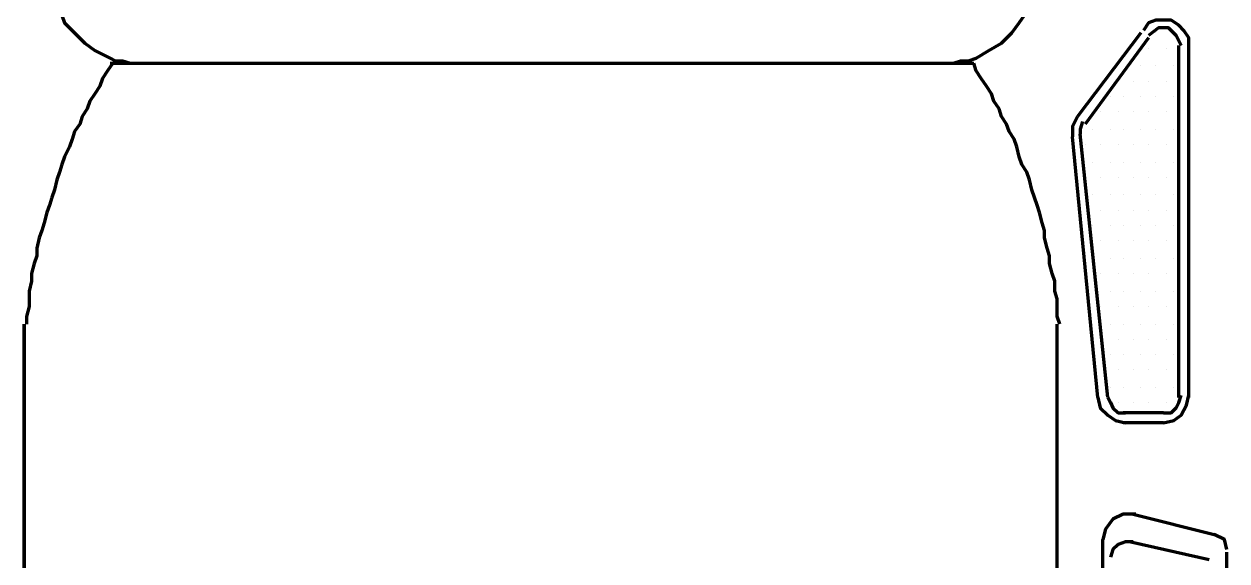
# Model space of a CAD drawing. Header units: millimetres. Extents: x 2273 to 2522, y 1034 to 1187.
# Drawn here: x 2460.516 to 2461.913, y 1050.359 to 1050.982 of the extents above; entities that cross this region are included whole.
import ezdxf

# ---------------------------------------------------------------- set-up
doc = ezdxf.new("R2010")
doc.units = ezdxf.units.MM
doc.layers.add('LAYER8', color=8, linetype='Continuous')
doc.layers.add('PAREDES', color=4, linetype='Continuous', lineweight=100)

# ---------------------------------------------------------------- blocks, each defined once
blk = doc.blocks.new('CAR')
at = {"layer": 'PAREDES', "color": 0, "linetype": 'Continuous'}
for points in [[(75.2446, 146.6216), (75.2328, 146.6186), (75.227, 146.6069)], [(75.7711, 146.6216), (75.2475, 146.6216)], [(75.2034, 146.5127), (75.227, 146.6069)], [(75.2358, 146.5098), (75.2564, 146.601)], [(74.6593, 146.5775), (74.6505, 146.5775), (74.6417, 146.5716), (74.6358, 146.5657), (74.6299, 146.5569), (74.6299, 146.548), (74.6299, 146.5392), (74.6328, 146.5304), (74.6417, 146.5245)], [(74.6593, 146.5686), (74.6475, 146.5627), (74.6387, 146.5539), (74.6387, 146.5422), (74.6475, 146.5304)], [(75.0681, 146.5775), (74.6593, 146.5775)], [(75.0681, 146.5657), (74.6593, 146.5657)], [(75.0975, 146.548), (75.0946, 146.5598), (75.0887, 146.5686), (75.077, 146.5745), (75.0652, 146.5775)], [(75.0858, 146.548), (75.0858, 146.5569), (75.0799, 146.5627), (75.074, 146.5657), (75.0652, 146.5686)], [(74.6828, 146.5598), (74.6828, 146.5598)], [(74.7181, 146.5598), (74.7181, 146.5598)], [(74.7564, 146.5598), (74.7564, 146.5598)], [(74.7946, 146.5598), (74.7946, 146.5598)], [(74.8328, 146.5598), (74.8328, 146.5598)], [(74.8681, 146.5598), (74.8681, 146.5598)], [(74.9064, 146.5598), (74.9064, 146.5598)], [(74.9446, 146.5598), (74.9446, 146.5598)], [(74.9828, 146.5598), (74.9828, 146.5598)], [(75.0181, 146.5598), (75.0181, 146.5598)], [(75.0564, 146.5598), (75.0564, 146.5598)], [(74.6446, 146.5392), (74.6446, 146.5392)], [(74.6623, 146.551), (74.6623, 146.551)], [(74.6828, 146.5392), (74.6828, 146.5392)], [(74.7005, 146.551), (74.7005, 146.551)], [(74.7181, 146.5392), (74.7181, 146.5392)], [(74.7358, 146.551), (74.7358, 146.551)], [(74.7564, 146.5392), (74.7564, 146.5392)], [(74.774, 146.551), (74.774, 146.551)], [(74.7946, 146.5392), (74.7946, 146.5392)], [(74.8123, 146.551), (74.8123, 146.551)], [(74.8328, 146.5392), (74.8328, 146.5392)], [(74.8505, 146.551), (74.8505, 146.551)], [(74.8681, 146.5392), (74.8681, 146.5392)], [(74.8858, 146.551), (74.8858, 146.551)], [(74.9064, 146.5392), (74.9064, 146.5392)], [(74.924, 146.551), (74.924, 146.551)], [(74.9446, 146.5392), (74.9446, 146.5392)], [(74.9623, 146.551), (74.9623, 146.551)], [(74.9828, 146.5392), (74.9828, 146.5392)], [(75.0005, 146.551), (75.0005, 146.551)], [(75.0181, 146.5392), (75.0181, 146.5392)], [(75.0358, 146.551), (75.0358, 146.551)], [(75.0564, 146.5392), (75.0564, 146.5392)], [(75.074, 146.551), (75.074, 146.551)], [(75.0858, 146.548), (75.0858, 146.501)], [(75.0975, 146.548), (75.0975, 146.501)], [(74.6505, 146.5304), (74.7505, 146.4569)], [(74.6623, 146.5304), (74.6623, 146.5304)], [(74.7005, 146.5304), (74.7005, 146.5304)], [(74.7358, 146.5304), (74.7358, 146.5304)], [(74.774, 146.5304), (74.774, 146.5304)], [(74.8123, 146.5304), (74.8123, 146.5304)], [(74.8505, 146.5304), (74.8505, 146.5304)], [(74.8858, 146.5304), (74.8858, 146.5304)], [(74.924, 146.5304), (74.924, 146.5304)], [(74.9623, 146.5304), (74.9623, 146.5304)], [(75.0005, 146.5304), (75.0005, 146.5304)], [(75.0358, 146.5304), (75.0358, 146.5304)], [(75.074, 146.5304), (75.074, 146.5304)], [(74.6446, 146.5216), (74.7417, 146.448)], [(74.6828, 146.5216), (74.6828, 146.5216)], [(74.7005, 146.5127), (74.7005, 146.5127)], [(74.7181, 146.5216), (74.7181, 146.5216)], [(74.7358, 146.5127), (74.7358, 146.5127)], [(74.7564, 146.5216), (74.7564, 146.5216)], [(74.774, 146.5127), (74.774, 146.5127)], [(74.7946, 146.5216), (74.7946, 146.5216)], [(74.8123, 146.5127), (74.8123, 146.5127)], [(74.8328, 146.5216), (74.8328, 146.5216)], [(74.8505, 146.5127), (74.8505, 146.5127)], [(74.8681, 146.5216), (74.8681, 146.5216)], [(74.8858, 146.5127), (74.8858, 146.5127)], [(74.9064, 146.5216), (74.9064, 146.5216)], [(74.924, 146.5127), (74.924, 146.5127)], [(74.9446, 146.5216), (74.9446, 146.5216)], [(74.9623, 146.5127), (74.9623, 146.5127)], [(74.9828, 146.5216), (74.9828, 146.5216)], [(75.0005, 146.5127), (75.0005, 146.5127)], [(75.0181, 146.5216), (75.0181, 146.5216)], [(75.0358, 146.5127), (75.0358, 146.5127)], [(75.0564, 146.5216), (75.0564, 146.5216)], [(75.074, 146.5127), (75.074, 146.5127)], [(75.2034, 146.5157), (75.2034, 146.501), (75.2093, 146.4892), (75.2211, 146.4804), (75.2328, 146.4775)], [(75.2358, 146.5127), (75.2358, 146.5039), (75.2387, 146.4951), (75.2446, 146.4892), (75.2534, 146.4863)], [(74.7181, 146.501), (74.7181, 146.501)], [(74.7564, 146.501), (74.7564, 146.501)], [(74.7946, 146.501), (74.7946, 146.501)], [(74.8328, 146.501), (74.8328, 146.501)], [(74.8681, 146.501), (74.8681, 146.501)], [(74.9064, 146.501), (74.9064, 146.501)], [(74.9446, 146.501), (74.9446, 146.501)], [(74.9828, 146.501), (74.9828, 146.501)], [(75.0181, 146.501), (75.0181, 146.501)], [(75.0564, 146.501), (75.0564, 146.501)], [(75.0681, 146.4833), (75.074, 146.4863), (75.0799, 146.4892), (75.0858, 146.4951), (75.0858, 146.5039)], [(75.0681, 146.4716), (75.0799, 146.4745), (75.0887, 146.4833), (75.0946, 146.4922), (75.0975, 146.5039)], [(74.7005, 146.4951), (74.7005, 146.4951)], [(74.7181, 146.4863), (74.7181, 146.4863)], [(74.7358, 146.4951), (74.7358, 146.4951)], [(74.7564, 146.4863), (74.7564, 146.4863)], [(75.0681, 146.4833), (74.7623, 146.451)], [(74.774, 146.4951), (74.774, 146.4951)], [(74.7946, 146.4863), (74.7946, 146.4863)], [(74.8123, 146.4951), (74.8123, 146.4951)], [(74.8328, 146.4863), (74.8328, 146.4863)], [(74.8505, 146.4951), (74.8505, 146.4951)], [(74.8681, 146.4863), (74.8681, 146.4863)], [(74.8858, 146.4951), (74.8858, 146.4951)], [(74.9064, 146.4863), (74.9064, 146.4863)], [(74.924, 146.4951), (74.924, 146.4951)], [(74.9446, 146.4863), (74.9446, 146.4863)], [(74.9623, 146.4951), (74.9623, 146.4951)], [(74.9828, 146.4863), (74.9828, 146.4863)], [(75.0005, 146.4951), (75.0005, 146.4951)], [(75.0181, 146.4863), (75.0181, 146.4863)], [(75.0358, 146.4951), (75.0358, 146.4951)], [(75.0564, 146.4863), (75.0564, 146.4863)], [(75.074, 146.4951), (75.074, 146.4951)], [(74.7358, 146.4745), (74.7358, 146.4745)], [(75.0681, 146.4716), (74.7652, 146.4422)], [(74.774, 146.4745), (74.774, 146.4745)], [(74.8123, 146.4745), (74.8123, 146.4745)], [(74.8505, 146.4745), (74.8505, 146.4745)], [(74.8858, 146.4745), (74.8858, 146.4745)], [(74.924, 146.4745), (74.924, 146.4745)], [(74.9623, 146.4745), (74.9623, 146.4745)], [(76.527, 146.4775), (75.2328, 146.4775)], [(74.7475, 146.4539), (74.7564, 146.451), (74.7623, 146.451)], [(74.7564, 146.4657), (74.7564, 146.4657)], [(74.774, 146.4569), (74.774, 146.4569)], [(74.7946, 146.4657), (74.7946, 146.4657)], [(74.8328, 146.4657), (74.8328, 146.4657)], [(74.8681, 146.4657), (74.8681, 146.4657)], [(74.7417, 146.448), (74.7534, 146.4422), (74.7652, 146.4422)], [(74.9828, 146.4275), (74.974, 146.4245), (74.9623, 146.4245), (74.9534, 146.4245), (74.9446, 146.4216), (74.9328, 146.4216), (74.924, 146.4186), (74.9123, 146.4157), (74.9034, 146.4157), (74.8946, 146.4127), (74.8828, 146.4098), (74.874, 146.4098), (74.8652, 146.4069), (74.8534, 146.4039), (74.8446, 146.401), (74.8358, 146.398), (74.827, 146.3951), (74.8152, 146.3922), (74.8064, 146.3892), (74.7975, 146.3833), (74.7887, 146.3804), (74.777, 146.3775), (74.7681, 146.3745), (74.7593, 146.3686), (74.7505, 146.3657), (74.7417, 146.3598), (74.7328, 146.3569), (74.724, 146.351), (74.7152, 146.348), (74.7064, 146.3422), (74.6975, 146.3363), (74.6887, 146.3304), (74.6799, 146.3275)], [(76.524, 146.4245), (74.9828, 146.4245)], [(74.6799, 146.2951), (74.6799, 146.3039), (74.677, 146.3127), (74.677, 146.3216), (74.674, 146.3304), (74.6652, 146.3451), (74.6564, 146.3598), (74.6446, 146.3716), (74.6328, 146.3804), (74.624, 146.3863), (74.6152, 146.3892), (74.6093, 146.3922), (74.6005, 146.3951)], [(74.6799, 145.3245), (74.6799, 146.3275)], [(74.6005, 145.2598), (74.6093, 145.2627), (74.6152, 145.2657), (74.624, 145.2686), (74.6328, 145.2716), (74.6446, 145.2833), (74.6564, 145.2951), (74.6652, 145.3069), (74.674, 145.3245), (74.677, 145.3304), (74.677, 145.3392), (74.6799, 145.348), (74.6799, 145.3569)], [(74.6799, 145.3275), (74.6887, 145.3216), (74.6975, 145.3157), (74.7064, 145.3127), (74.7152, 145.3069), (74.724, 145.301), (74.7328, 145.298), (74.7417, 145.2922), (74.7505, 145.2892), (74.7593, 145.2833), (74.7681, 145.2804), (74.777, 145.2775), (74.7887, 145.2716), (74.7975, 145.2686), (74.8064, 145.2657), (74.8152, 145.2627), (74.827, 145.2598), (74.8358, 145.2569), (74.8446, 145.2539), (74.8534, 145.251), (74.8652, 145.248), (74.874, 145.2451), (74.8828, 145.2422), (74.8946, 145.2392), (74.9034, 145.2392), (74.9123, 145.2363), (74.924, 145.2333), (74.9328, 145.2333), (74.9446, 145.2304), (74.9534, 145.2304), (74.9623, 145.2304), (74.974, 145.2275), (74.9828, 145.2275)], [(74.9828, 145.2245), (76.524, 145.2245), (74.9828, 145.2245)]]:
    blk.add_lwpolyline(points, dxfattribs=at)

msp = doc.modelspace()

# ---------------------------------------------------------------- block references
at = {"layer": 'LAYER8', "linetype": 'ByBlock', "rotation": 270}
msp.add_blockref('CAR', (2315.2918, 1125.6166), dxfattribs=at)

doc.saveas('drawing.dxf')
